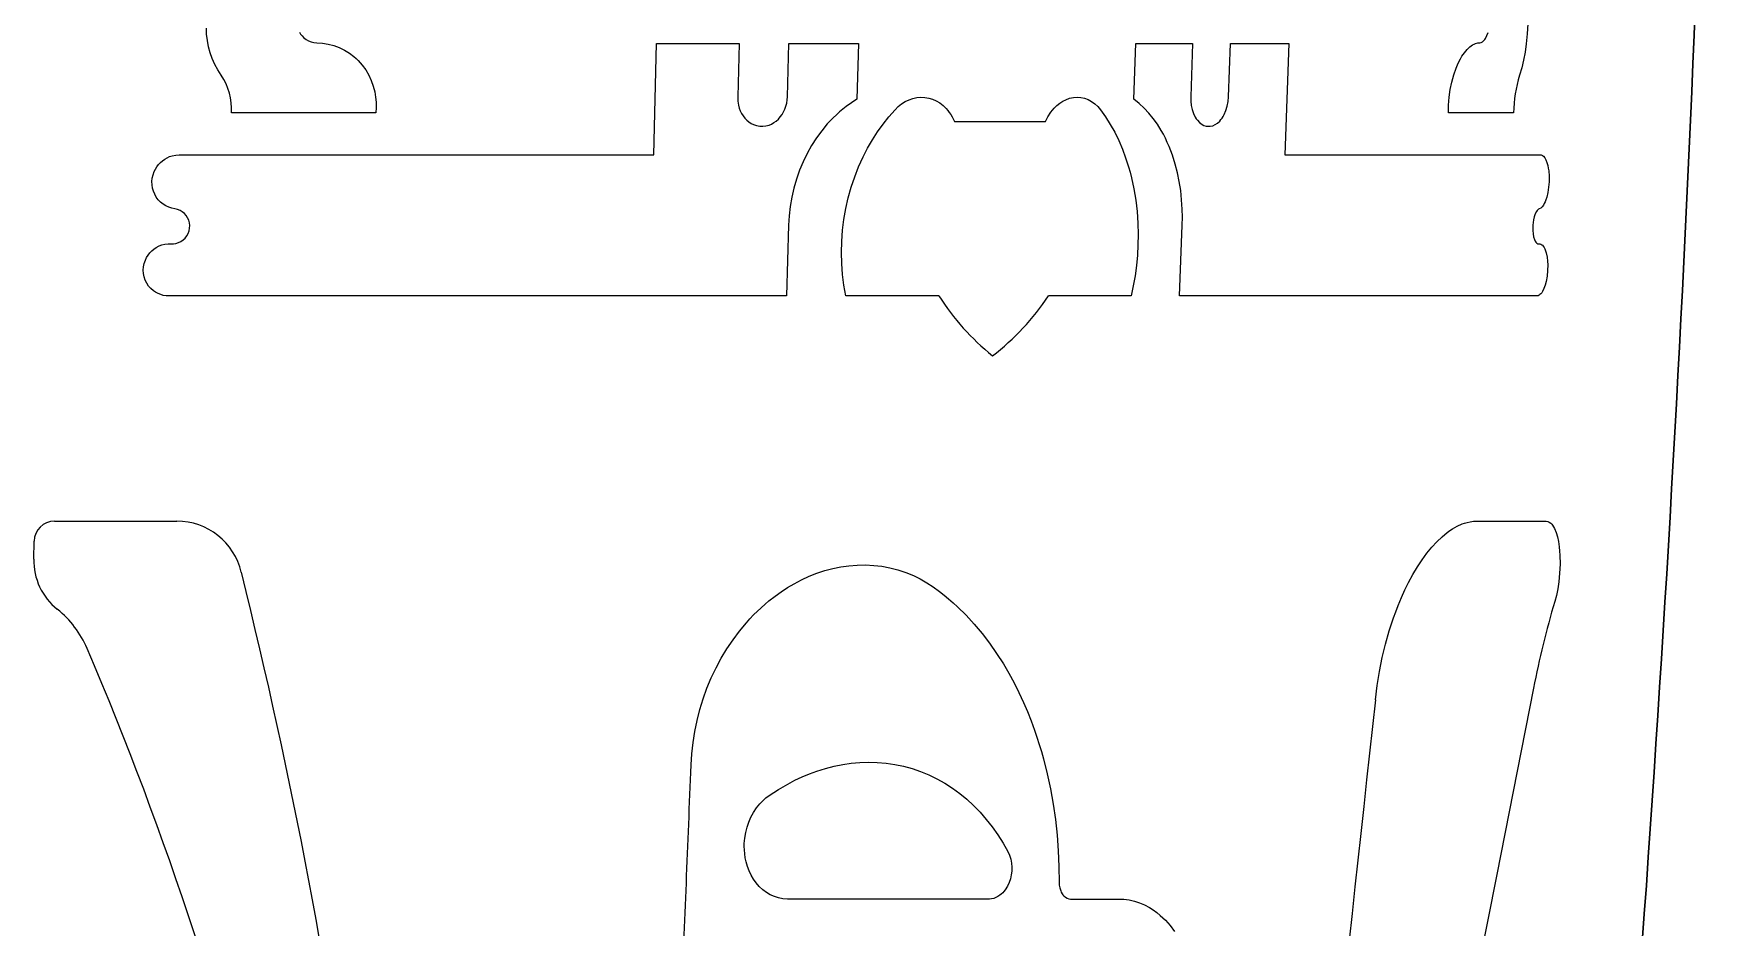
# Model space of a CAD drawing. Extents: x -234 to 800, y -95 to 506.
# Drawn here: x 775.48 to 799.17, y 111.96 to 124.51 of the extents above; entities that cross this region are included whole.
import ezdxf

# ---------------------------------------------------------------- set-up
doc = ezdxf.new("R2010")
doc.units = 0
doc.header["$LTSCALE"] = 7
doc.header["$MEASUREMENT"] = 0
doc.layers.get('0').update_dxf_attribs({"linetype": 'CONTINUOUS', "lineweight": 15})

msp = doc.modelspace()

# ---------------------------------------------------------------- linework, layer by layer
at = {"color": 7, "lineweight": 13, "ltscale": 0.039119}
msp.add_line((784.1881, 122.8107), (784.2267, 124.3749), dxfattribs=at)
at = {"color": 7, "lineweight": 13, "ltscale": 0.028999}
msp.add_line((784.2267, 124.3749), (785.3867, 124.3749), dxfattribs=at)
at = {"color": 7, "lineweight": 13, "ltscale": 0.018778}
msp.add_line((785.3867, 124.3749), (785.3674, 123.624), dxfattribs=at)
at = {"color": 7, "lineweight": 13, "ltscale": 0.018779}
msp.add_line((786.0658, 123.624), (786.0858, 124.3749), dxfattribs=at)
at = {"color": 7, "lineweight": 13, "ltscale": 0.024464}
msp.add_line((786.0858, 124.3749), (787.0643, 124.3749), dxfattribs=at)
at = {"color": 7, "lineweight": 13, "ltscale": 0.019637}
msp.add_line((787.0643, 124.3749), (787.0425, 123.5898), dxfattribs=at)
at = {"color": 7, "lineweight": 13, "ltscale": 0.01964}
msp.add_line((790.9329, 123.5898), (790.9587, 124.3749), dxfattribs=at)
at = {"color": 7, "lineweight": 13, "ltscale": 0.01991}
msp.add_line((790.9587, 124.3749), (791.7552, 124.3749), dxfattribs=at)
at = {"color": 7, "lineweight": 13, "ltscale": 0.018783}
for p, q in [((791.7552, 124.3749), (791.7297, 123.624)), ((792.2615, 123.624), (792.2875, 124.3749))]:
    msp.add_line(p, q, dxfattribs=at)
at = {"color": 7, "lineweight": 13, "ltscale": 0.020533}
msp.add_line((792.2875, 124.3749), (793.1088, 124.3749), dxfattribs=at)
at = {"color": 7, "lineweight": 13, "ltscale": 0.039133}
msp.add_line((793.1088, 124.3749), (793.0518, 122.8107), dxfattribs=at)
at = {"color": 7, "lineweight": 13, "ltscale": 0.050662}
msp.add_line((780.2851, 123.3998), (778.2586, 123.3998), dxfattribs=at)
at = {"color": 7, "lineweight": 13, "ltscale": 0.016197}
msp.add_line((788.411, 123.2784), (789.0589, 123.2784), dxfattribs=at)
at = {"color": 7, "lineweight": 13, "ltscale": 0.01576}
msp.add_line((789.0589, 123.2784), (789.6893, 123.2784), dxfattribs=at)
at = {"color": 7, "lineweight": 13, "ltscale": 0.022868}
msp.add_line((796.2638, 123.3998), (795.3491, 123.3998), dxfattribs=at)
at = {"color": 7, "lineweight": 13, "ltscale": 0.166573}
msp.add_line((777.5251, 122.8107), (784.1881, 122.8107), dxfattribs=at)
at = {"color": 7, "lineweight": 13, "ltscale": 0.089721}
msp.add_line((793.0518, 122.8107), (796.6406, 122.8107), dxfattribs=at)
at = {"color": 7, "lineweight": 13, "ltscale": 0.024824}
msp.add_line((786.0824, 121.8218), (786.052, 120.8293), dxfattribs=at)
at = {"color": 7, "lineweight": 13, "ltscale": 0.024831}
msp.add_line((791.5724, 120.8293), (791.611, 121.8218), dxfattribs=at)
at = {"color": 7, "lineweight": 13, "ltscale": 0.216887}
msp.add_line((786.052, 120.8293), (777.3765, 120.8293), dxfattribs=at)
at = {"color": 7, "lineweight": 13, "ltscale": 0.032691}
msp.add_line((788.1935, 120.8293), (786.8858, 120.8293), dxfattribs=at)
at = {"color": 7, "lineweight": 13, "ltscale": 0.029012}
msp.add_line((790.894, 120.8293), (789.7335, 120.8293), dxfattribs=at)
at = {"color": 7, "lineweight": 13, "ltscale": 0.125527}
msp.add_line((796.5935, 120.8293), (791.5724, 120.8293), dxfattribs=at)
at = {"color": 7, "lineweight": 13, "ltscale": 0.042923}
msp.add_line((775.7717, 117.667), (777.4886, 117.667), dxfattribs=at)
at = {"color": 7, "lineweight": 13, "ltscale": 0.024461}
msp.add_line((795.7452, 117.667), (796.7237, 117.667), dxfattribs=at)
at = {"color": 7, "lineweight": 13, "ltscale": 0.00628}
msp.add_line((775.4806, 117.1347), (775.485, 117.3858), dxfattribs=at)
at = {"color": 7, "lineweight": 13, "ltscale": 0.070923}
msp.add_line((788.9021, 112.361), (786.0652, 112.361), dxfattribs=at)
at = {"color": 7, "lineweight": 13, "ltscale": 0.016838}
msp.add_line((790.0431, 112.361), (790.7166, 112.361), dxfattribs=at)
at = {"color": 7, "lineweight": 13}
for points in [[(796.124, 125.7706), (796.1596, 125.7492), (796.1937, 125.7215), (796.2263, 125.6879), (796.257, 125.6487), (796.2764, 125.6196), (796.2949, 125.5884), (796.3292, 125.5198), (796.3596, 125.4441), (796.3842, 125.3688), (796.4056, 125.2889), (796.4236, 125.205), (796.435, 125.1399), (796.4446, 125.0731), (796.4583, 124.9357), (796.4649, 124.7947), (796.4645, 124.6519), (796.4572, 124.5091), (796.4432, 124.3677), (796.4265, 124.253), (796.4051, 124.1409), (796.3791, 124.0327), (796.3487, 123.9299)], [(778.1122, 123.9299), (778.0653, 124.0036), (778.024, 124.0807), (777.9886, 124.1609), (777.9591, 124.2437), (777.9359, 124.3286), (777.9191, 124.4151), (777.9087, 124.5027), (777.9048, 124.591)], [(779.2117, 124.5339), (779.2295, 124.5053), (779.2504, 124.4791), (779.2741, 124.4556), (779.3057, 124.4316), (779.3406, 124.4121), (779.3777, 124.3976), (779.4161, 124.3885), (779.4551, 124.3851)], [(779.4551, 124.3851), (779.5362, 124.3797), (779.6164, 124.3666), (779.6949, 124.3457), (779.771, 124.3172), (779.844, 124.2813), (779.9133, 124.2385), (779.9782, 124.1889), (780.0091, 124.1615), (780.0386, 124.1327), (780.0668, 124.1023), (780.0936, 124.0706), (780.1425, 124.0033), (780.185, 123.9314), (780.2206, 123.8554), (780.2492, 123.7762), (780.2704, 123.6944), (780.2827, 123.6216), (780.2893, 123.5479), (780.2901, 123.4738), (780.2851, 123.3998)], [(795.3491, 123.3998), (795.3519, 123.5097), (795.361, 123.6193), (795.3762, 123.7274), (795.3976, 123.8327), (795.4248, 123.9336), (795.4579, 124.0285), (795.4767, 124.0739), (795.4968, 124.1171), (795.5177, 124.1569), (795.5397, 124.1942), (795.5744, 124.2447), (795.6113, 124.2885), (795.6499, 124.325), (795.6899, 124.3533), (795.7103, 124.3642), (795.7309, 124.3729), (795.7608, 124.3815), (795.7906, 124.3851)], [(795.7906, 124.3851), (795.81, 124.389), (795.8291, 124.3992), (795.8471, 124.415), (795.8591, 124.4292), (795.8703, 124.4459), (795.8903, 124.485), (795.9065, 124.53)], [(785.3674, 123.624), (785.3694, 123.5662), (785.3783, 123.5092), (785.3894, 123.468), (785.4041, 123.4286), (785.4225, 123.3912), (785.444, 123.3567), (785.4687, 123.3249), (785.4961, 123.2964), (785.5256, 123.2719), (785.5574, 123.2511), (785.5911, 123.2345), (785.6333, 123.2201), (785.6769, 123.2122), (785.721, 123.2109), (785.765, 123.2163), (785.8082, 123.2282), (785.8435, 123.2432), (785.8772, 123.2623), (785.9089, 123.2854), (785.9389, 123.3128), (785.9664, 123.3437), (785.9909, 123.3776), (786.0124, 123.4144), (786.0304, 123.4537), (786.0449, 123.4948), (786.0557, 123.5372), (786.0627, 123.5805), (786.0658, 123.624)], [(787.0425, 123.5898), (786.9649, 123.5409), (786.8894, 123.4872), (786.8434, 123.4513), (786.7983, 123.4135), (786.7534, 123.3733), (786.7097, 123.3314), (786.6265, 123.2436), (786.5482, 123.1496), (786.4752, 123.05), (786.4062, 122.9429), (786.3432, 122.8308), (786.2866, 122.7144), (786.2364, 122.5942), (786.1931, 122.4706), (786.1566, 122.3443), (786.1272, 122.2157), (786.105, 122.0853), (786.09, 121.9539), (786.0824, 121.8218)], [(786.8858, 120.8293), (786.8594, 120.98), (786.8406, 121.1325), (786.8293, 121.2864), (786.8256, 121.441), (786.8296, 121.5958), (786.8412, 121.7504), (786.8604, 121.9042), (786.887, 122.0567), (786.9211, 122.2073), (786.9625, 122.3556), (787.011, 122.501), (787.0665, 122.6431), (787.1288, 122.7812), (787.191, 122.9027), (787.2586, 123.0203), (787.3312, 123.1336), (787.4087, 123.2422), (787.4908, 123.3457), (787.5772, 123.4436)], [(787.5772, 123.4436), (787.6221, 123.4873), (787.6702, 123.5255), (787.721, 123.5578), (787.7742, 123.5837), (787.8291, 123.6029), (787.8852, 123.615), (787.9418, 123.6199), (787.9973, 123.6176), (788.0521, 123.6081), (788.1054, 123.5916), (788.1568, 123.5684), (788.2057, 123.5387), (788.2516, 123.5028), (788.294, 123.4614), (788.317, 123.4348), (788.3387, 123.4065), (788.3591, 123.3764), (788.378, 123.3449), (788.411, 123.2784)], [(789.6893, 123.2784), (789.7251, 123.3459), (789.7665, 123.408), (789.7891, 123.4368), (789.813, 123.4639), (789.8509, 123.5011), (789.8911, 123.5338), (789.9333, 123.5617), (789.9771, 123.5845), (790.0291, 123.604), (790.082, 123.6159), (790.1354, 123.62), (790.1885, 123.6163), (790.2406, 123.6047), (790.2903, 123.5858), (790.3377, 123.5598), (790.3825, 123.5271), (790.424, 123.4882), (790.4619, 123.4436)], [(790.4619, 123.4436), (790.5337, 123.3436), (790.6005, 123.2379), (790.6622, 123.1272), (790.7188, 123.0117), (790.7702, 122.892), (790.8162, 122.7683), (790.8569, 122.6413), (790.8782, 122.5657), (790.8977, 122.4892), (790.9311, 122.3337), (790.9572, 122.1754), (790.976, 122.015), (790.9875, 121.8529), (790.9917, 121.6899), (790.9894, 121.5451), (790.9815, 121.4003), (790.9679, 121.2558), (790.9488, 121.1122), (790.9242, 120.9699), (790.894, 120.8293)], [(791.611, 121.8218), (791.6131, 121.9356), (791.6109, 122.0492), (791.603, 122.179), (791.5892, 122.3076), (791.5696, 122.4344), (791.5442, 122.5588), (791.513, 122.6803), (791.4734, 122.8059), (791.4273, 122.9269), (791.4017, 122.9857), (791.3745, 123.043), (791.3459, 123.0987), (791.3157, 123.1528), (791.2618, 123.2394), (791.2038, 123.3211), (791.1417, 123.3974), (791.0757, 123.4678), (791.006, 123.5321), (790.9329, 123.5898)], [(791.7297, 123.624), (791.7305, 123.5642), (791.737, 123.5051), (791.7501, 123.4451), (791.7695, 123.3888), (791.7942, 123.3389), (791.8086, 123.3162), (791.8242, 123.2954), (791.8552, 123.263), (791.8719, 123.2494), (791.8894, 123.2378), (791.9167, 123.224), (791.9452, 123.215), (791.9742, 123.2109), (792.0035, 123.2118), (792.0391, 123.2198), (792.0738, 123.235), (792.1066, 123.2569), (792.1371, 123.2847), (792.1542, 123.3043), (792.1703, 123.3257), (792.1864, 123.3507), (792.201, 123.3773), (792.2255, 123.4339), (792.2438, 123.4948), (792.2559, 123.5589), (792.2615, 123.624)], [(777.4642, 122.0511), (777.4199, 122.0597), (777.3768, 122.0736), (777.3357, 122.0928), (777.2972, 122.1167), (777.2619, 122.1453), (777.2301, 122.1784), (777.2024, 122.2156), (777.1793, 122.2562), (777.1613, 122.2994), (777.1488, 122.3441), (777.142, 122.3904), (777.1409, 122.4372), (777.1456, 122.484), (777.1559, 122.5301), (777.1717, 122.5748), (777.1888, 122.6101), (777.2094, 122.6433), (777.2331, 122.6742), (777.2598, 122.7026), (777.2892, 122.7283), (777.3208, 122.7508), (777.3542, 122.7697), (777.3892, 122.7853), (777.4256, 122.7972), (777.4751, 122.8073), (777.5251, 122.8107)], [(796.6406, 122.8107), (796.6509, 122.8096), (796.6612, 122.8064), (796.6722, 122.8006), (796.6828, 122.7923), (796.7015, 122.7705), (796.7188, 122.7398), (796.7334, 122.7023), (796.7452, 122.6593), (796.7522, 122.6243), (796.7576, 122.5875), (796.7635, 122.5105), (796.7631, 122.4336), (796.7572, 122.3561), (796.7458, 122.2815), (796.7297, 122.2147), (796.7187, 122.1806), (796.7063, 122.1491), (796.6953, 122.1258), (796.6834, 122.1051), (796.6651, 122.0803), (796.6455, 122.062), (796.6253, 122.0511)], [(777.4106, 121.562), (777.4434, 121.5623), (777.4759, 121.567), (777.5121, 121.5779), (777.5464, 121.5943), (777.5779, 121.6158), (777.6058, 121.642), (777.6294, 121.6722), (777.6484, 121.7059), (777.6619, 121.7422), (777.6698, 121.78), (777.6717, 121.8184), (777.6677, 121.8566), (777.6579, 121.8935), (777.6424, 121.9282), (777.6218, 121.9601), (777.5966, 121.9881), (777.5675, 122.0117), (777.5351, 122.0302), (777.5004, 122.0434), (777.4642, 122.0511)], [(796.6253, 122.0511), (796.6164, 122.0468), (796.6076, 122.0404), (796.5968, 122.0292), (796.5866, 122.015), (796.5696, 121.9818), (796.5556, 121.9418), (796.545, 121.8971), (796.5391, 121.8603), (796.5354, 121.8225), (796.5339, 121.7847), (796.5346, 121.7474), (796.5387, 121.7014), (796.5463, 121.6596), (796.5577, 121.622), (796.5676, 121.6), (796.579, 121.5824), (796.5918, 121.5698), (796.6057, 121.5628), (796.6199, 121.562)], [(777.3765, 120.8293), (777.3384, 120.8314), (777.3005, 120.8375), (777.2634, 120.8478), (777.2273, 120.8621), (777.193, 120.8802), (777.161, 120.902), (777.1257, 120.9329), (777.0944, 120.9686), (777.0679, 121.0084), (777.0469, 121.0511), (777.0317, 121.0959), (777.0226, 121.1427), (777.0198, 121.1907), (777.0231, 121.239), (777.0326, 121.2865), (777.0481, 121.3322), (777.0653, 121.3682), (777.0863, 121.4022), (777.1107, 121.4337), (777.1381, 121.4624), (777.1684, 121.4879), (777.2012, 121.51), (777.2404, 121.5305), (777.2815, 121.5461), (777.3239, 121.5566), (777.3671, 121.5619), (777.4106, 121.562)], [(796.6199, 121.562), (796.6346, 121.5621), (796.6491, 121.5578), (796.663, 121.5491), (796.673, 121.5399), (796.6823, 121.5286), (796.6936, 121.5109), (796.7037, 121.4903), (796.7138, 121.464), (796.7224, 121.4348), (796.7349, 121.3731), (796.7411, 121.3197), (796.7438, 121.2641), (796.7422, 121.1851), (796.7347, 121.1063), (796.7213, 121.0315), (796.7079, 120.9807), (796.6916, 120.9347), (796.6717, 120.8936), (796.6596, 120.8744), (796.6467, 120.8582), (796.6358, 120.8474), (796.6246, 120.8391), (796.6091, 120.8318), (796.5935, 120.8293)], [(794.3243, 115.1603), (794.3497, 115.3593), (794.3821, 115.5563), (794.4213, 115.7504), (794.4672, 115.941), (794.5197, 116.1269), (794.5785, 116.3074), (794.6103, 116.3953), (794.6435, 116.4814), (794.69, 116.5933), (794.739, 116.7015), (794.7904, 116.8057), (794.8509, 116.9178), (794.9141, 117.024), (794.9797, 117.1238), (795.0476, 117.2168), (795.1166, 117.3012), (795.1873, 117.3782), (795.2595, 117.447), (795.3327, 117.5072), (795.3696, 117.534), (795.4066, 117.5583), (795.4747, 117.5969), (795.543, 117.6273), (795.5772, 117.6393), (795.6112, 117.6493), (795.6564, 117.6591), (795.7011, 117.665), (795.7452, 117.667)], [(796.7237, 117.667), (796.7455, 117.6639), (796.7665, 117.6549), (796.7867, 117.64), (796.8003, 117.626), (796.8134, 117.6093), (796.827, 117.5878), (796.8397, 117.5635), (796.8613, 117.5099), (796.8794, 117.4482), (796.8939, 117.3797), (796.9048, 117.3058), (796.9107, 117.2475), (796.9146, 117.1875), (796.9169, 117.0636), (796.9118, 116.9379), (796.8997, 116.8133), (796.8852, 116.7173), (796.8664, 116.6251), (796.8435, 116.5386)], [(784.7127, 114.2435), (784.7226, 114.4014), (784.7399, 114.5588), (784.7647, 114.7152), (784.7968, 114.8701), (784.8361, 115.0231), (784.8826, 115.1737), (784.936, 115.3215), (784.9963, 115.4661), (785.0632, 115.6069), (785.1366, 115.7435), (785.2162, 115.8756), (785.3018, 116.0028), (785.3931, 116.1244), (785.4898, 116.2403), (785.5401, 116.2959), (785.5917, 116.35), (785.6971, 116.4518), (785.7514, 116.5002), (785.8068, 116.5468), (785.8918, 116.6134), (785.9789, 116.6758), (786.068, 116.7338), (786.1588, 116.7874), (786.2646, 116.843), (786.3722, 116.8925), (786.4813, 116.9355), (786.5917, 116.9721), (786.7031, 117.0019), (786.8151, 117.025), (786.9275, 117.0412), (787.0447, 117.0507), (787.1617, 117.0524), (787.2781, 117.0465), (787.3932, 117.0328), (787.5064, 117.0116), (787.6179, 116.9827), (787.7274, 116.9462), (787.8345, 116.9023), (787.9304, 116.8557), (788.0238, 116.8031), (788.1142, 116.7448), (788.2015, 116.6809)], [(788.2015, 116.6809), (788.2663, 116.6293), (788.3301, 116.5759), (788.3931, 116.5206), (788.4549, 116.4635), (788.5747, 116.3449), (788.6897, 116.22), (788.7997, 116.0891), (788.9047, 115.9524), (789.0046, 115.8102), (789.0992, 115.6628), (789.1761, 115.5324), (789.2491, 115.3986), (789.3181, 115.2616), (789.3832, 115.1214), (789.4377, 114.9944), (789.489, 114.8651), (789.5372, 114.7339), (789.5712, 114.6341), (789.6034, 114.5333), (789.634, 114.4313), (789.6628, 114.3283), (789.715, 114.1197), (789.76, 113.908), (789.798, 113.6935), (789.829, 113.4766), (789.8529, 113.2578), (789.8698, 113.0373), (789.8798, 112.8157), (789.8829, 112.5932)], [(796.5447, 115.3223), (796.0284, 112.7044), (795.5066, 110.0637), (795.1894, 108.4441), (794.8747, 106.8174), (794.6752, 105.7715), (794.4777, 104.7229), (794.1462, 102.9273), (793.98, 102.0076), (793.8162, 101.0862), (793.6616, 100.2022), (793.5095, 99.3168), (793.2364, 97.6847), (793.1033, 96.8672), (792.9725, 96.0488), (792.781, 94.8196), (792.5951, 93.5887), (792.4149, 92.3563), (792.2407, 91.1227)], [(785.8089, 113.8156), (785.8734, 113.8587), (785.9386, 113.8999), (786.004, 113.9388), (786.0701, 113.9758), (786.1709, 114.0279), (786.2729, 114.0753), (786.376, 114.1182), (786.4801, 114.1562), (786.6, 114.1937), (786.7207, 114.2247), (786.8419, 114.2492), (786.9632, 114.2669), (787.0845, 114.278), (787.2055, 114.2822), (787.3259, 114.2795), (787.4514, 114.2693), (787.5756, 114.2515), (787.6981, 114.2262), (787.8187, 114.1933), (787.9371, 114.1529), (788.053, 114.1053), (788.1661, 114.0504), (788.2761, 113.9884), (788.3829, 113.9195), (788.4861, 113.844), (788.5855, 113.762), (788.6811, 113.6737), (788.7725, 113.5795), (788.8596, 113.4795), (788.9425, 113.3739), (789.0207, 113.2633), (789.0943, 113.1478), (789.1631, 113.028)], [(786.0652, 112.361), (786.0033, 112.3648), (785.9422, 112.3761), (785.8826, 112.3947), (785.8251, 112.4205), (785.7702, 112.4531), (785.7186, 112.4921), (785.6707, 112.5371), (785.627, 112.5876), (785.5896, 112.64), (785.5566, 112.6965), (785.5282, 112.7563), (785.5045, 112.8191), (785.4858, 112.8842), (785.474, 112.94), (785.4658, 112.9967), (785.4611, 113.0541), (785.4599, 113.0974), (785.4607, 113.1408), (785.4671, 113.2179), (785.4798, 113.2943), (785.4985, 113.3692), (785.5233, 113.4419), (785.5538, 113.5119), (785.5898, 113.5783), (785.6311, 113.6406), (785.6773, 113.6982), (785.7185, 113.7414), (785.7625, 113.7807), (785.8089, 113.8156)], [(789.1631, 113.028), (789.1862, 112.9774), (789.2032, 112.9223), (789.2137, 112.8644), (789.2177, 112.8094), (789.2161, 112.7539), (789.2092, 112.6988), (789.197, 112.6448), (789.1796, 112.5929), (789.1549, 112.5396), (789.1247, 112.4912), (789.1076, 112.4691), (789.0892, 112.4486), (789.0703, 112.4304), (789.0505, 112.4141), (789.023, 112.3956), (788.9942, 112.3808), (788.9644, 112.37), (788.9334, 112.3633), (788.9021, 112.361)], [(789.8829, 112.5932), (789.8848, 112.556), (789.8906, 112.5198), (789.9037, 112.4764), (789.9129, 112.4555), (789.9238, 112.4361), (789.9353, 112.4197), (789.9481, 112.405), (789.9694, 112.3864), (789.9929, 112.3724), (790.0178, 112.3638), (790.0431, 112.361)], [(790.7166, 112.361), (790.7921, 112.3577), (790.8666, 112.3477), (790.9399, 112.3311), (791.0118, 112.3079), (791.0818, 112.2783), (791.1498, 112.2424), (791.2026, 112.2092), (791.2538, 112.1723), (791.3033, 112.1316), (791.3392, 112.0989), (791.374, 112.0643), (791.408, 112.0275), (791.4409, 111.989), (791.5024, 111.9077)]]:
    msp.add_lwpolyline(points, dxfattribs=at)
at = {"color": 7, "lineweight": 30}
msp.add_arc((380.1677, 142.031), 419, 353.02135, 360, dxfattribs=at)
at = {"color": 7, "lineweight": 13}
for centre, radius, start, end in [((777.4166, 123.4528), 0.8436, 356.39609, 34.44106), ((798.1573, 123.3711), 1.8933, 162.83103, 179.13235), ((791.1899, 122.7486), 3.5579, 212.64094, 230.88383), ((786.7971, 122.787), 3.5287, 307.5129, 326.3084), ((775.7729, 117.379), 0.288, 90.23549, 178.64567), ((777.4877, 116.7338), 0.9335, 13.30221, 89.94742), ((776.3605, 117.1168), 0.88, 178.83553, 231.40595), ((774.9338, 115.3263), 1.4095, 23.09401, 51.47594), ((809.0901, 112.8886), 12.7791, 163.40364, 169.02146), ((3000.0959, -127.6946), 2219.0999, 173.7170506, 174.341084), ((72.0208, 141.9353), 713.2297, 357.508065, 357.7748795)]:
    msp.add_arc(centre, radius, start, end, dxfattribs=at)
for centre, major_axis, ratio, start_param, end_param in [((-1418.4906, -788.3301), (2193.3606, 915.9354), 0.1758935, 6.214695, 6.2564108), ((554.6709, 8.0023), (220.3211, 110.545), 0.4420589, 6.1002852, 6.2562013)]:
    msp.add_ellipse(centre, major_axis=major_axis, ratio=ratio, start_param=start_param, end_param=end_param, dxfattribs=at)

doc.saveas('drawing.dxf')
